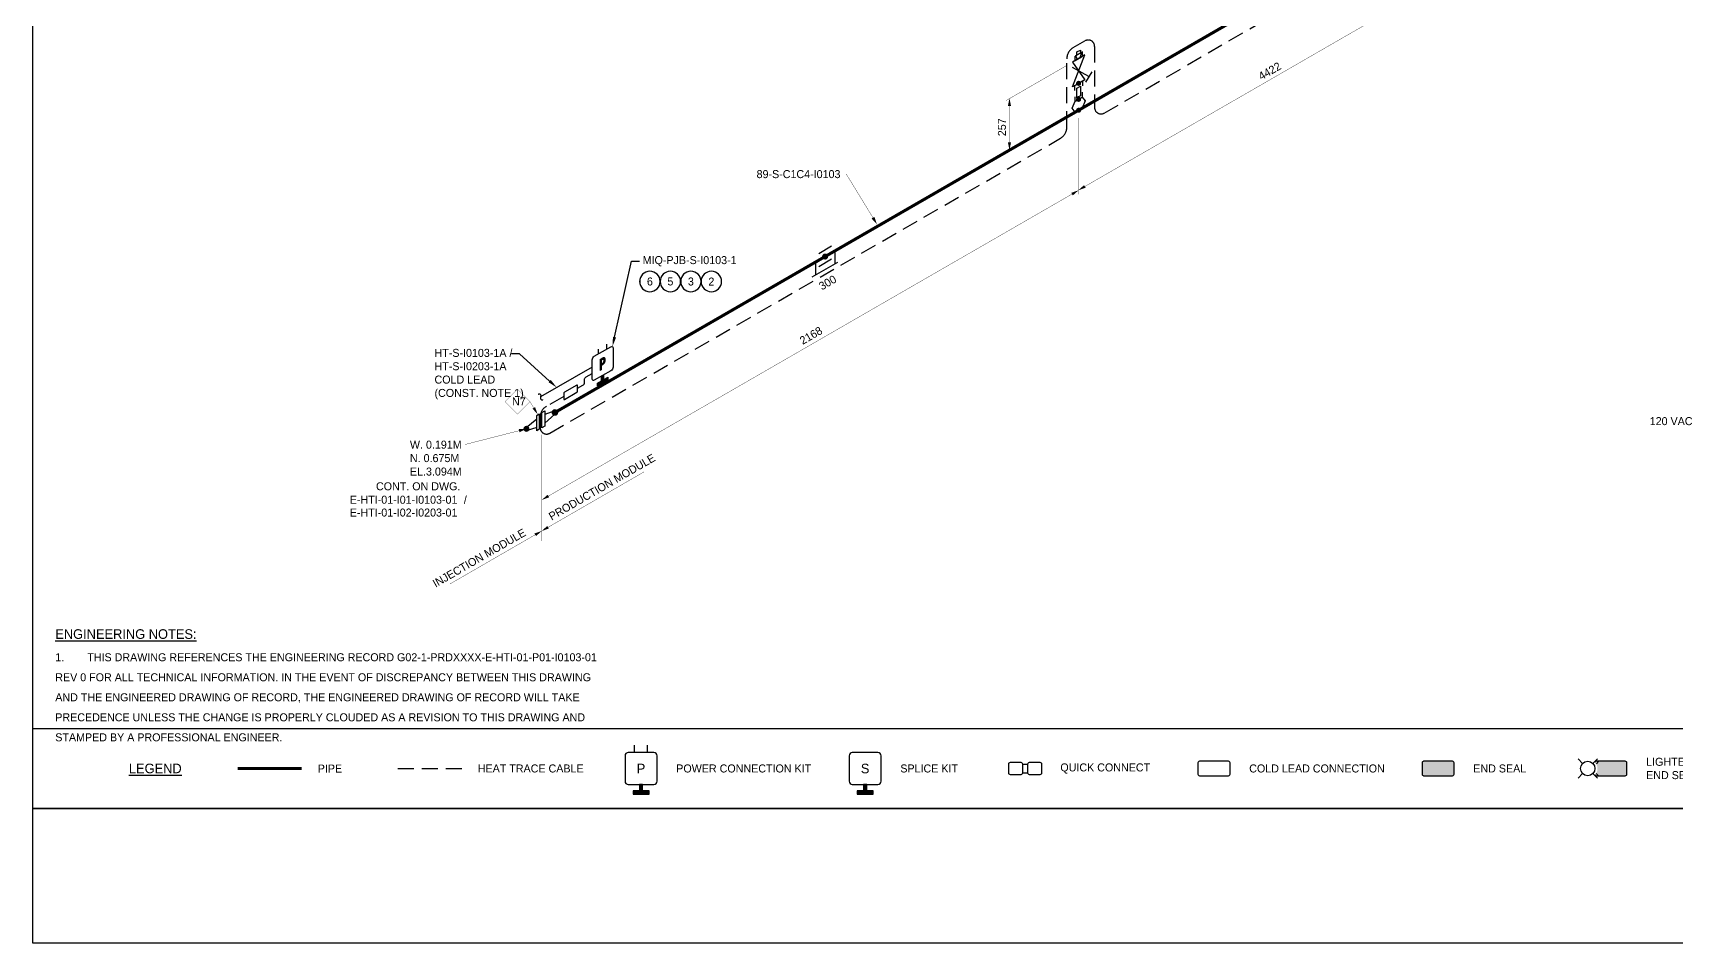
# Model space of a CAD drawing. Extents: x 0 to 847, y -42 to 494.
# Drawn here: x 0 to 513, y -42 to 242 of the extents above; entities that cross this region are included whole.
import ezdxf
from ezdxf import colors
from ezdxf.entities.mleader import LeaderData, LeaderLine
from ezdxf.enums import TextEntityAlignment as Align
from ezdxf.math import Vec2, Vec3

# ---------------------------------------------------------------- set-up
doc = ezdxf.new("R2010")
doc.units = 0
doc.header["$LTSCALE"] = 10
doc.header["$MEASUREMENT"] = 0
for name, pattern in [('BORDER', [1.75, 0.5, -0.25, 0.5, -0.25, 0, -0.25]), ('DASHED', [0.75, 0.5, -0.25]), ('HIDDEN', [0.375, 0.25, -0.125])]:
    doc.linetypes.add(name, pattern=pattern)
doc.layers.get('Defpoints').update_dxf_attribs({"color": 9})
for name, color, linetype in [('DIMENSION', 2, 'Continuous'), ('ENGINEERING NOTE', 2, 'Continuous'), ('EQUIP ENCL', 7, 'BORDER'), ('FWIRE-1', 1, 'HIDDEN'), ('HEAT_TRACE', 3, 'DASHED'), ('PIPE', 7, 'Continuous'), ('SYMBOL-3', 3, 'Continuous'), ('TABLE-1', 1, 'Continuous'), ('TEXT-2', 2, 'Continuous'), ('TEXT2', 40, 'Continuous'), ('TITLE', 7, 'Continuous'), ('WELDS', 7, 'Continuous'), ('Wipeout', 7, 'Continuous'), ('WIRE-1', 1, 'Continuous')]:
    doc.layers.add(name, color=color, linetype=linetype)
doc.styles.add('framdcn', font='', dxfattribs={"height": 2.4})
doc.styles.add('Scovan Elec', font='')
doc.styles.get("Standard").update_dxf_attribs({"font": ''})
doc.styles.get('framdcn').set_extended_font_data('Franklin Gothic Medium Cond')
doc.styles.get('Scovan Elec').set_extended_font_data('Franklin Gothic Medium Cond')
doc.styles.get('Standard').set_extended_font_data('Franklin Gothic Medium Cond')

# ---------------------------------------------------------------- blocks, each defined once
blk = doc.blocks.new('*U13')
at = {"layer": 'SYMBOL-3'}
h = blk.add_hatch(color=256, dxfattribs=at)
h.dxf.hatch_style = 1
h.paths.add_polyline_path([(434.5, 56.79, 0.414214), (434, 56.29), (434, 52.79, 0.414214), (434.5, 52.29), (443.5, 52.29, 0.414214), (444, 52.79), (444, 56.29, 0.414214), (443.5, 56.79)])
h = blk.add_hatch(color=256, dxfattribs=at)
h.dxf.hatch_style = 1
h.paths.add_polyline_path([(489.13, 56.79), (488.39, 56.05), (488.58, 55.66), (488.7, 55.29), (488.77, 54.92), (488.79, 54.54), (488.77, 54.15), (488.7, 53.78), (488.58, 53.42), (488.39, 53.02), (489.13, 52.29), (497.5, 52.29, 0.414214), (498, 52.79), (498, 56.29, 0.414214), (497.5, 56.79)])
h = blk.add_hatch(color=256, dxfattribs=at)
h.dxf.hatch_style = 1
h.paths.add_polyline_path([(190.5, 47.54), (190.5, 49.54), (189.5, 49.54), (189.5, 47.54), (187.5, 47.54), (187.5, 46.54), (192.5, 46.54), (192.5, 47.54)])
h = blk.add_hatch(color=256, dxfattribs=at)
h.dxf.hatch_style = 1
h.paths.add_polyline_path([(259.5, 47.54), (257.5, 47.54), (257.5, 46.54), (262.5, 46.54), (262.5, 47.54), (260.5, 47.54), (260.5, 49.54), (259.5, 49.54)])
at = {"layer": 'Defpoints'}
for points in [[(434, 56.29), (434, 52.79, 0.414214), (434.5, 52.29), (443.5, 52.29, 0.414214), (444, 52.79), (444, 56.29, 0.414214), (443.5, 56.79), (434.5, 56.79, 0.414214)], [(488, 56.29), (488, 52.79, 0.414214), (488.5, 52.29), (497.5, 52.29, 0.414214), (498, 52.79), (498, 56.29, 0.414214), (497.5, 56.79), (488.5, 56.79, 0.414214)]]:
    blk.add_lwpolyline(points, format="xyb", close=True, dxfattribs=at)
for points in [[(189.5, 49.54), (189.5, 47.54), (187.5, 47.54), (187.5, 46.54), (192.5, 46.54), (192.5, 47.54), (190.5, 47.54), (190.5, 49.54)], [(259.5, 49.54), (259.5, 47.54), (257.5, 47.54), (257.5, 46.54), (262.5, 46.54), (262.5, 47.54), (260.5, 47.54), (260.5, 49.54)]]:
    blk.add_lwpolyline(points, close=True, dxfattribs=at)
at = {"layer": 'HEAT_TRACE', "linetype": 'DASHED'}
blk.add_line((114, 54.54), (134, 54.54), dxfattribs=at)
at = {"layer": 'PIPE', "const_width": 0.95}
blk.add_lwpolyline([(64, 54.54), (84, 54.54)], dxfattribs=at)
at = {"layer": 'SYMBOL-3'}
for p, q in [((188, 59.81), (188, 61.81)), ((192, 59.81), (192, 61.81)), ((309.23, 55.88), (310.77, 55.88)), ((309.23, 53.19), (310.77, 53.19))]:
    blk.add_line(p, q, dxfattribs=at)
for points in [[(185, 58.54), (185, 50.54, 0.414214), (186, 49.54), (194, 49.54, 0.414214), (195, 50.54), (195, 58.54, 0.414214), (194, 59.54), (186, 59.54, 0.414214)], [(255, 58.54), (255, 50.54, 0.414214), (256, 49.54), (264, 49.54, 0.414214), (265, 50.54), (265, 58.54, 0.414214), (264, 59.54), (256, 59.54, 0.414214)], [(364, 56.29), (364, 52.79, 0.414214), (364.5, 52.29), (373.5, 52.29, 0.414214), (374, 52.79), (374, 56.29, 0.414214), (373.5, 56.79), (364.5, 56.79, 0.414214)], [(305.27, 52.69), (308.73, 52.69, 0.414214), (309.23, 53.19), (309.23, 55.88, 0.414214), (308.73, 56.38), (305.27, 56.38, 0.414214), (304.77, 55.88), (304.77, 53.19, 0.414214)], [(311.27, 52.69), (314.73, 52.69, 0.414214), (315.23, 53.19), (315.23, 55.88, 0.414214), (314.73, 56.38), (311.27, 56.38, 0.414214), (310.77, 55.88), (310.77, 53.19, 0.414214)]]:
    blk.add_lwpolyline(points, format="xyb", close=True, dxfattribs=at)
at = {"layer": 'TABLE-1'}
blk.add_lwpolyline([(0, 67.04), (843.77, 67.04)], dxfattribs=at)
at = {"layer": 'TEXT-2'}
for s, p in [('P', (190, 54.54)), ('S', (260, 54.54))]:
    blk.add_text(s, height=3, rotation=360, dxfattribs=at).set_placement(p, align=Align.MIDDLE)
at = {"layer": 'TEXT-2', "attachment_point": 4, "style": 'Scovan Elec'}
for s, insert, char_height in [('LIGHTED\\PEND SEAL', (504, 54.54), 2.5), ('{\\LLEGEND}', (30, 54.54), 3), ('PIPE', (89, 54.54), 2.5), ('HEAT TRACE CABLE', (139, 54.54), 2.5), ('POWER CONNECTION KIT', (201, 54.54), 2.5), ('SPLICE KIT', (271, 54.54), 2.5), ('QUICK CONNECT', (321, 54.54), 2.5), ('COLD LEAD CONNECTION', (380, 54.54), 2.5), ('END SEAL', (450, 54.54), 2.5)]:
    blk.add_mtext(s, dxfattribs=dict(at, insert=insert, char_height=char_height))
blk.add_wipeout([(485.56, 57.57), (485.18, 57.53), (484.81, 57.43), (484.45, 57.29), (484.12, 57.11), (483.81, 56.88), (483.53, 56.62), (483.29, 56.32), (483.08, 56), (482.92, 55.66), (482.8, 55.29), (482.73, 54.92), (482.71, 54.54), (482.73, 54.15), (482.8, 53.78), (482.92, 53.42), (483.08, 53.07), (483.29, 52.75), (483.53, 52.45), (483.81, 52.19), (484.12, 51.97), (484.45, 51.78), (484.81, 51.64), (485.18, 51.55), (485.56, 51.5), (485.94, 51.5), (486.32, 51.55), (486.69, 51.64), (487.05, 51.78), (487.38, 51.97), (487.69, 52.19), (487.97, 52.45), (488.21, 52.75), (488.42, 53.07), (488.58, 53.42), (488.7, 53.78), (488.77, 54.15), (488.79, 54.54), (488.77, 54.92), (488.7, 55.29), (488.58, 55.66), (488.42, 56), (488.21, 56.32), (487.97, 56.62), (487.69, 56.88), (487.38, 57.11), (487.05, 57.29), (486.69, 57.43), (486.32, 57.53), (485.94, 57.57)]).dxf.layer = 'Wipeout'
at = {"layer": 'Defpoints'}
for p, q in [((489.13, 56.79), (488.39, 56.04)), ((488.39, 53.03), (489.13, 52.29))]:
    blk.add_line(p, q, dxfattribs=at)
at = {"layer": 'SYMBOL-3', "color": 2}
for p, q in [((482.74, 57.55), (484.16, 56.13)), ((488.76, 57.55), (487.34, 56.13)), ((484.16, 52.94), (482.74, 51.52)), ((487.34, 52.94), (488.76, 51.52))]:
    blk.add_line(p, q, dxfattribs=at)
blk.add_circle((485.75, 54.54), 2.25, dxfattribs=at)
blk = doc.blocks.new('block9')
at = {"layer": 'TEXT2'}
blk.add_hatch(color=256, dxfattribs=at).paths.add_polyline_path([(0, 0), (-2.2, -1.1), (-2.4, -0.1)])
at = {"layer": 'TEXT2', "linetype": 'ByBlock', "const_width": 0.1, "flags": 128}
blk.add_lwpolyline([(-19.2, -4.9), (0, 0)], dxfattribs=at)
blk = doc.blocks.new('block10')
at = {"layer": 'TEXT2', "style": 'framdcn'}
for s, p in [('W. 0.191M', (0, 0)), ('N. 0.675M', (0, -4.2)), ('EL.3.094M', (0, -8.4))]:
    blk.add_text(s, height=2.5, dxfattribs=at).set_placement(p)
blk = doc.blocks.new('block23')
at = {"layer": 'PIPE', "linetype": 'ByBlock', "const_width": 0.95, "flags": 128}
for points in [[(-81.7, -47.1), (0, 0)], [(-177.3, -102.3), (-81.7, -47.1)]]:
    blk.add_lwpolyline(points, dxfattribs=at)
at = {"flags": 1}
for tag in ['Tag', 'UCI', 'Pipe Ref', 'Description', 'Key']:
    blk.add_attdef(tag, (0, 0), '', height=1, dxfattribs=at)
blk = doc.blocks.new('block25')
at = {"layer": 'PIPE', "linetype": 'ByBlock', "flags": 128}
for points in [[(1.2, 4.1), (1.2, 5.6)], [(-2, 0.6), (-1.1, 2.8)], [(-1.1, -0.6), (-2, 0.6)], [(-1.2, 4.2), (-1.2, 2.7)], [(-1.2, 2.7), (1.2, 4.1)], [(-1.1, 2.8), (1.1, 4.1)], [(0, 0), (-1.1, -0.6)], [(1.1, 0.6), (0, 0)], [(1.1, 4.1), (2, 2.9)], [(2, 2.9), (1.1, 0.6)]]:
    blk.add_lwpolyline(points, dxfattribs=at)
at = {"flags": 1}
for tag in ['Tag', 'UCI', 'Pipe Ref', 'Description', 'Key']:
    blk.add_attdef(tag, (0, 0), '', height=1, dxfattribs=at)
blk = doc.blocks.new('block26')
at = {"layer": 'PIPE', "linetype": 'ByBlock', "flags": 128}
for points in [[(-0.6, 2.7), (0.6, 3.3)], [(-0.6, -0.3), (-0.6, 2.7)], [(0, 0), (-0.6, -0.3)], [(0.6, 0.3), (0, 0)], [(0.6, 3.3), (0.6, 0.3)]]:
    blk.add_lwpolyline(points, dxfattribs=at)
at = {"flags": 1}
for tag in ['Tag', 'UCI', 'Pipe Ref', 'Description', 'Key']:
    blk.add_attdef(tag, (0, 0), '', height=1, dxfattribs=at)
blk = doc.blocks.new('block27')
at = {"layer": 'PIPE', "linetype": 'ByBlock', "flags": 128}
for points in [[(0, 9.2), (0, 10.7)], [(0.7, 9.7), (-3.1, 7.4)], [(-3.1, -0.3), (0.7, 9.7)], [(-3.1, 7.4), (0.7, 1.9)], [(2, 2.9), (-3.1, 5.8)], [(-2.4, 9.3), (-2.4, 7.8)], [(-2.4, 7.8), (0, 9.2)], [(-1.2, 0.8), (-3.1, -0.3)], [(-2.4, 0.1), (0, 1.5)], [(-2.4, -1.4), (-2.4, 0.1)], [(0.7, 1.9), (-1.2, 0.8)], [(0, 1.5), (0, 0)], [(2.9, 4.4), (1, 1.2)]]:
    blk.add_lwpolyline(points, dxfattribs=at)
at = {"flags": 1}
for tag in ['Tag', 'UCI', 'Pipe Ref', 'Description', 'Key']:
    blk.add_attdef(tag, (0, 0), '', height=1, dxfattribs=at)
blk = doc.blocks.new('block28')
at = {"layer": 'PIPE', "linetype": 'ByBlock', "flags": 128}
for points in [[(-0.9, 1), (0.9, 2)], [(-0.4, -0.2), (-0.9, 1)], [(-0.6, 2.1), (0.6, 2.7)], [(-0.6, 1.2), (-0.6, 2.1)], [(0, 0), (-0.4, -0.2)], [(0.4, 0.2), (0, 0)], [(0.9, 2), (0.4, 0.2)], [(0.6, 2.7), (0.6, 1.8)]]:
    blk.add_lwpolyline(points, dxfattribs=at)
at = {"flags": 1}
for tag in ['Tag', 'UCI', 'Pipe Ref', 'Description', 'Key']:
    blk.add_attdef(tag, (0, 0), '', height=1, dxfattribs=at)
blk = doc.blocks.new('block29')
at = {"layer": 'PIPE', "linetype": 'ByBlock', "const_width": 0.95, "flags": 128}
for points in [[(-79.2, -45.7), (0, 0)], [(-163.6, -94.4), (-79.2, -45.7)]]:
    blk.add_lwpolyline(points, dxfattribs=at)
at = {"flags": 1}
for tag in ['Tag', 'UCI', 'Pipe Ref', 'Description', 'Key']:
    blk.add_attdef(tag, (0, 0), '', height=1, dxfattribs=at)
blk = doc.blocks.new('block30')
at = {"layer": 'PIPE', "linetype": 'ByBlock', "flags": 128}
for points in [[(4, 2.4), (0, 0)], [(4, -1.6), (0, -4)]]:
    blk.add_lwpolyline(points, dxfattribs=at)
at = {"flags": 1}
for tag in ['Tag', 'UCI', 'Pipe Ref', 'Description', 'Key']:
    blk.add_attdef(tag, (0, 0), '', height=1, dxfattribs=at)
blk = doc.blocks.new('block31')
at = {"layer": 'PIPE', "linetype": 'ByBlock', "flags": 128}
for points in [[(-8, -4.6), (0, 0)], [(-7, 0), (-7, -4)], [(-1, 3.5), (-1, -0.5)]]:
    blk.add_lwpolyline(points, dxfattribs=at)
at = {"flags": 1}
for tag in ['Tag', 'UCI', 'Pipe Ref', 'Description', 'Key']:
    blk.add_attdef(tag, (0, 0), '', height=1, dxfattribs=at)
blk = doc.blocks.new('block32')
at = {"layer": 'PIPE', "linetype": 'ByBlock', "flags": 128}
for points in [[(-0.9, 1.9), (0, 2.4)], [(-0.9, -2.9), (-0.9, 1.9)], [(0, 2.4), (0, 0)], [(3.2, 2.4), (0, 1.3)], [(0, -1.4), (3.2, 1.4)], [(0, 0), (0, -2.4)], [(3.2, 1.4), (3.2, 2.4)], [(0, -2.4), (-0.9, -2.9)]]:
    blk.add_lwpolyline(points, dxfattribs=at)
at = {"flags": 1}
for tag in ['Tag', 'UCI', 'Pipe Ref', 'Description', 'Key']:
    blk.add_attdef(tag, (0, 0), '', height=1, dxfattribs=at)
blk = doc.blocks.new('block33')
at = {"layer": 'PIPE', "linetype": 'ByBlock', "flags": 128}
for points in [[(-4.1, -1.9), (-0.8, 0.8)], [(-0.8, 1.9), (0, 2.4)], [(-0.8, -2.9), (-0.8, 1.9)], [(0, 2.4), (0, 0)], [(0, 0), (0, -2.4)], [(-4.1, -2.9), (-4.1, -1.9)], [(-0.8, -1.9), (-4.1, -2.9)], [(0, -2.4), (-0.8, -2.9)]]:
    blk.add_lwpolyline(points, dxfattribs=at)
at = {"flags": 1}
for tag in ['Tag', 'UCI', 'Pipe Ref', 'Description', 'Key']:
    blk.add_attdef(tag, (0, 0), '', height=1, dxfattribs=at)
blk = doc.blocks.new('block44')
at = {"layer": 'WELDS'}
h = blk.add_hatch(color=256, dxfattribs=at)
edge = h.paths.add_edge_path(flags=0)
edge.add_arc((0, 0), 0.8, 0, 360)
at = {"flags": 1}
for tag in ['Tag', 'UCI', 'Pipe Ref', 'Description', 'Key']:
    blk.add_attdef(tag, (0, 0), '', height=1, dxfattribs=at)
blk = doc.blocks.new('block45')
at = {"layer": 'WELDS'}
h = blk.add_hatch(color=256, dxfattribs=at)
edge = h.paths.add_edge_path(flags=0)
edge.add_arc((0, 0), 0.8, 0, 360)
at = {"flags": 1}
for tag in ['Tag', 'UCI', 'Pipe Ref', 'Description', 'Key']:
    blk.add_attdef(tag, (0, 0), '', height=1, dxfattribs=at)
blk = doc.blocks.new('block46')
at = {"layer": 'WELDS'}
h = blk.add_hatch(color=256, dxfattribs=at)
edge = h.paths.add_edge_path(flags=0)
edge.add_arc((0, 0), 0.8, 0, 360)
at = {"flags": 1}
for tag in ['Tag', 'UCI', 'Pipe Ref', 'Description', 'Key']:
    blk.add_attdef(tag, (0, 0), '', height=1, dxfattribs=at)
blk = doc.blocks.new('block47')
at = {"layer": 'WELDS'}
h = blk.add_hatch(color=256, dxfattribs=at)
edge = h.paths.add_edge_path(flags=0)
edge.add_arc((0, 0), 0.95, 0, 360)
at = {"flags": 1}
for tag in ['Tag', 'UCI', 'Pipe Ref', 'Description', 'Key']:
    blk.add_attdef(tag, (0, 0), '', height=1, dxfattribs=at)
blk = doc.blocks.new('block48')
at = {"layer": 'WELDS'}
h = blk.add_hatch(color=256, dxfattribs=at)
edge = h.paths.add_edge_path(flags=0)
edge.add_arc((0, 0), 1.05, 0, 360)
at = {"flags": 1}
for tag in ['Tag', 'UCI', 'Pipe Ref', 'Description', 'Key']:
    blk.add_attdef(tag, (0, 0), '', height=1, dxfattribs=at)
blk = doc.blocks.new('block53')
at = {"layer": 'TEXT2'}
blk.add_hatch(color=256, dxfattribs=at).paths.add_polyline_path([(0, 0), (-1.7, 1.8), (-0.8, 2.3)])
at = {"layer": 'TEXT2', "linetype": 'ByBlock', "const_width": 0.1, "flags": 128}
blk.add_lwpolyline([(-9.6, 15.7), (0, 0)], dxfattribs=at)
at = {"flags": 1}
for tag in ['Pipe Ref', 'Description']:
    blk.add_attdef(tag, (0, 0), '', height=1, dxfattribs=at)
at = {"layer": 'TEXT2', "style": 'framdcn'}
blk.add_text('89-S-C1C4-I0103', height=2.5, dxfattribs=at).set_placement((-37.6, 14.4))
blk = doc.blocks.new('block55')
at = {"layer": 'TEXT2'}
blk.add_hatch(color=256, dxfattribs=at).paths.add_polyline_path([(0, 0), (-1.6, 1.8), (-0.8, 2.3)])
at = {"layer": 'TEXT2', "linetype": 'ByBlock', "const_width": 0.1, "flags": 128}
blk.add_lwpolyline([(-6.3, 7.9), (-2.4, 4), (-6.3, 0.1), (-10.2, 4), (-6.3, 7.9)], close=True, dxfattribs=at)
blk.add_lwpolyline([(-2.4, 4), (0, 0)], dxfattribs=at)
at = {"flags": 1}
for tag in ['Pipe Ref', 'Description']:
    blk.add_attdef(tag, (0, 0), '', height=1, dxfattribs=at)
at = {"layer": 'TEXT2', "style": 'framdcn'}
blk.add_text('N7', height=2.5, dxfattribs=at).set_placement((-8, 2.8))
blk = doc.blocks.new('*U30')
blk.add_lwpolyline([(-12.5, 2.5), (-12.5, -2.5), (12.5, -2.5), (12.5, 2.5)], close=True)
at = {"color": 2}
blk.add_attdef('TAG1', text='', height=2.5, dxfattribs=at).set_placement((0, 0), align=Align.MIDDLE)
blk = doc.blocks.new('*U28')
at = {"linetype": 'Continuous'}
blk.add_lwpolyline([(-5, 0), (-4.17, 1.87), (-2.5, -1.88), (-0.83, 1.87), (0.83, -1.88), (2.5, 1.87), (4.17, -1.88), (5, 0)], dxfattribs=at)
at = {"color": 2}
for tag in ['TAG2', 'TAG3']:
    blk.add_attdef(tag, text='', height=2.5, dxfattribs=at).set_placement((0, 4.25), align=Align.CENTER)
at = {"color": 2, "lineweight": 30, "flags": 104}
blk.add_attdef('TAG1', text='', height=2.5, dxfattribs=at).set_placement((3.67, 5.9), align=Align.BOTTOM_CENTER)
blk = doc.blocks.new('*U29')
blk.add_lwpolyline([(-2, 2), (-2, -2), (2, -2), (2, 2)], close=True)
at = {"color": 2}
blk.add_attdef('TAG1', text='', height=2.5, dxfattribs=at).set_placement((0, 0), align=Align.MIDDLE)
blk = doc.blocks.new('S-Ground')
for p, q in [((-3, 0), (3, 0)), ((-2.05, -0.95), (2.05, -0.95)), ((-1.11, -1.89), (1.11, -1.89))]:
    blk.add_line(p, q)
blk = doc.blocks.new('*U76')
for p, q in [((-1, 11), (-1, -1)), ((1, 11), (1, -1))]:
    blk.add_line(p, q)
for centre, start, end in [((0, 11), 0, 180), ((0, -1), 180, 0)]:
    blk.add_arc(centre, 1, start, end)
blk = doc.blocks.new('*U31')
blk.add_open_spline([(0.3, -1.07), (0.22, -1.08), (0.05, -1.09), (-0.2, -0.97), (-0.31, -0.73), (-0.32, -0.46), (-0.12, -0.14), (0.12, 0.14), (0.32, 0.46), (0.31, 0.73), (0.2, 0.97), (-0.05, 1.09), (-0.22, 1.08), (-0.3, 1.07)], degree=3, knots=[0, 0, 0, 0, 0.23778, 0.504219, 0.769947, 1.007727, 1.273929, 1.868857, 2.135059, 2.372839, 2.638567, 2.905005, 3.142785, 3.142785, 3.142785, 3.142785])
blk = doc.blocks.new('*U27')
for p, q in [((-1, 1), (-1, -1)), ((1, 1), (1, -1))]:
    blk.add_line(p, q)
for centre, start, end in [((0, 1), 0, 180), ((0, -1), 180, 0)]:
    blk.add_arc(centre, 1, start, end)
blk = doc.blocks.new('*U75')
at = {"linetype": 'Continuous'}
blk.add_lwpolyline([(-0.75, 0, -1), (0.75, 0, -1), (-0.75, 0, -1), (0.5, 0, -1), (-0.5, 0, -1), (0.25, 0, -1), (-0.25, 0, -1), (0, 0, 1), (0.25, 0)], format="xyb", dxfattribs=at)
blk = doc.blocks.new('*U78')
at = {"layer": 'EQUIP ENCL'}
blk.add_lwpolyline([(-17.5, 0), (17.5, 0), (17.5, -50), (-17.5, -50)], close=True, dxfattribs=at)
at = {"layer": 'FWIRE-1'}
for p, q in [((-12.5, -9), (-57.5, -9)), ((-42.5, -11), (-42.5, -39)), ((-27.5, -11.5), (-27.5, -16.5)), ((-12.5, -19), (-25, -19)), ((-42.5, -39), (-2, -39))]:
    blk.add_line(p, q, dxfattribs=at)
for centre, start, end in [((-30, -11.5), 0, 90), ((-25, -16.5), 180, 270)]:
    blk.add_arc(centre, 2.5, start, end, dxfattribs=at)
at = {"layer": 'WIRE-1'}
for p, q in [((-10, -9), (-10, -14)), ((12.5, -9), (42.5, -9)), ((52.5, -9), (62.5, -9)), ((62.5, -9), (62.5, -19)), ((12.5, -14), (20.5, -14)), ((24.5, -14), (42.5, -14)), ((52.5, -14), (57.5, -14)), ((57.5, -14), (57.5, -24)), ((10, -19), (10, -24)), ((30.5, -19), (12.5, -19)), ((56.5, -19), (34.5, -19)), ((62.5, -19), (58.5, -19)), ((57.5, -24), (12.5, -24)), ((22.5, -21), (22.5, -39)), ((32.5, -26), (32.5, -39)), ((0, -41), (0, -45)), ((32.5, -39), (2, -39))]:
    blk.add_line(p, q, dxfattribs=at)
for name, p in [('*U31', (-57.5, -9)), ('*U27', (-42.5, -9)), ('*U75', (-10, -9)), ('*U76', (22.5, -19)), ('*U28', (47.5, -9)), ('*U75', (-10, -14)), ('*U76', (32.5, -24)), ('*U28', (47.5, -14)), ('*U75', (10, -19)), ('*U75', (10, -24)), ('*U29', (0, -39)), ('S-Ground', (0, -45))]:
    blk.add_blockref(name, p, dxfattribs=at)
for p, values in [((0, -9), {'TAG1': '1'}), ((0, -14), {'TAG1': '2'}), ((0, -19), {'TAG1': '3'}), ((0, -24), {'TAG1': '4'})]:
    blk.add_blockref('*U30', p, dxfattribs=at).add_auto_attribs(values)
at = {"color": 2, "style": 'Scovan Elec'}
blk.add_attdef('SUPPLY.VOLT', text='', height=2.5, dxfattribs=at).set_placement((-59.5, -9), align=Align.MIDDLE_RIGHT)
for tag, p in [('LINE1', (-22, -7)), ('LINE2', (-22, -17))]:
    blk.add_attdef(tag, text='', height=2.5, dxfattribs=at).set_placement(p, align=Align.MIDDLE)
at = {"layer": 'TEXT-2', "char_height": 3, "style": 'Scovan Elec'}
for s, insert, attachment_point in [('MIQ-PJB\\PPOWER CONNECTION KIT', (0, 3), 8), ('{\\LDETAIL - PARALLEL HEATERS}', (0, -59), 2)]:
    blk.add_mtext(s, dxfattribs=dict(at, insert=insert, attachment_point=attachment_point))
blk = doc.blocks.new('*U88')
blk.add_wipeout([(0, 3.2), (-0.4, 3.17), (-0.8, 3.1), (-1.18, 2.98), (-1.54, 2.8), (-1.88, 2.59), (-2.19, 2.33), (-2.47, 2.04), (-2.7, 1.71), (-2.9, 1.36), (-3.04, 0.99), (-3.14, 0.6), (-3.19, 0.2), (-3.19, -0.2), (-3.14, -0.6), (-3.04, -0.99), (-2.9, -1.36), (-2.7, -1.71), (-2.47, -2.04), (-2.19, -2.33), (-1.88, -2.59), (-1.54, -2.8), (-1.18, -2.98), (-0.8, -3.1), (-0.4, -3.17), (0, -3.2), (0.4, -3.17), (0.8, -3.1), (1.18, -2.98), (1.54, -2.8), (1.88, -2.59), (2.19, -2.33), (2.47, -2.04), (2.7, -1.71), (2.9, -1.36), (3.04, -0.99), (3.14, -0.6), (3.19, -0.2), (3.19, 0.2), (3.14, 0.6), (3.04, 0.99), (2.9, 1.36), (2.7, 1.71), (2.47, 2.04), (2.19, 2.33), (1.88, 2.59), (1.54, 2.8), (1.18, 2.98), (0.8, 3.1), (0.4, 3.17)]).dxf.layer = 'Wipeout'
blk.add_circle((0, 0), 3.2)
at = {"color": 2}
blk.add_attdef('TAG1', text='', height=2.5, dxfattribs=at).set_placement((0, 0), align=Align.MIDDLE)
blk.add_attdef('TAG2', text='', height=2.5, dxfattribs=at).set_placement((3, -3), align=Align.MIDDLE_LEFT)
blk = doc.blocks.new('*U89')
blk.add_wipeout([(0, 3.2), (-0.4, 3.17), (-0.8, 3.1), (-1.18, 2.98), (-1.54, 2.8), (-1.88, 2.59), (-2.19, 2.33), (-2.47, 2.04), (-2.7, 1.71), (-2.9, 1.36), (-3.04, 0.99), (-3.14, 0.6), (-3.19, 0.2), (-3.19, -0.2), (-3.14, -0.6), (-3.04, -0.99), (-2.9, -1.36), (-2.7, -1.71), (-2.47, -2.04), (-2.19, -2.33), (-1.88, -2.59), (-1.54, -2.8), (-1.18, -2.98), (-0.8, -3.1), (-0.4, -3.17), (0, -3.2), (0.4, -3.17), (0.8, -3.1), (1.18, -2.98), (1.54, -2.8), (1.88, -2.59), (2.19, -2.33), (2.47, -2.04), (2.7, -1.71), (2.9, -1.36), (3.04, -0.99), (3.14, -0.6), (3.19, -0.2), (3.19, 0.2), (3.14, 0.6), (3.04, 0.99), (2.9, 1.36), (2.7, 1.71), (2.47, 2.04), (2.19, 2.33), (1.88, 2.59), (1.54, 2.8), (1.18, 2.98), (0.8, 3.1), (0.4, 3.17)]).dxf.layer = 'Wipeout'
blk.add_circle((0, 0), 3.2)
at = {"color": 2}
blk.add_attdef('TAG1', text='', height=2.5, dxfattribs=at).set_placement((0, 0), align=Align.MIDDLE)
blk.add_attdef('TAG2', text='', height=2.5, dxfattribs=at).set_placement((3, -3), align=Align.MIDDLE_LEFT)
blk = doc.blocks.new('*U90')
blk.add_wipeout([(0, 3.2), (-0.4, 3.17), (-0.8, 3.1), (-1.18, 2.98), (-1.54, 2.8), (-1.88, 2.59), (-2.19, 2.33), (-2.47, 2.04), (-2.7, 1.71), (-2.9, 1.36), (-3.04, 0.99), (-3.14, 0.6), (-3.19, 0.2), (-3.19, -0.2), (-3.14, -0.6), (-3.04, -0.99), (-2.9, -1.36), (-2.7, -1.71), (-2.47, -2.04), (-2.19, -2.33), (-1.88, -2.59), (-1.54, -2.8), (-1.18, -2.98), (-0.8, -3.1), (-0.4, -3.17), (0, -3.2), (0.4, -3.17), (0.8, -3.1), (1.18, -2.98), (1.54, -2.8), (1.88, -2.59), (2.19, -2.33), (2.47, -2.04), (2.7, -1.71), (2.9, -1.36), (3.04, -0.99), (3.14, -0.6), (3.19, -0.2), (3.19, 0.2), (3.14, 0.6), (3.04, 0.99), (2.9, 1.36), (2.7, 1.71), (2.47, 2.04), (2.19, 2.33), (1.88, 2.59), (1.54, 2.8), (1.18, 2.98), (0.8, 3.1), (0.4, 3.17)]).dxf.layer = 'Wipeout'
blk.add_circle((0, 0), 3.2)
at = {"color": 2}
blk.add_attdef('TAG1', text='', height=2.5, dxfattribs=at).set_placement((0, 0), align=Align.MIDDLE)
blk.add_attdef('TAG2', text='', height=2.5, dxfattribs=at).set_placement((3, -3), align=Align.MIDDLE_LEFT)
blk = doc.blocks.new('*U91')
blk.add_wipeout([(0, 3.2), (-0.4, 3.17), (-0.8, 3.1), (-1.18, 2.98), (-1.54, 2.8), (-1.88, 2.59), (-2.19, 2.33), (-2.47, 2.04), (-2.7, 1.71), (-2.9, 1.36), (-3.04, 0.99), (-3.14, 0.6), (-3.19, 0.2), (-3.19, -0.2), (-3.14, -0.6), (-3.04, -0.99), (-2.9, -1.36), (-2.7, -1.71), (-2.47, -2.04), (-2.19, -2.33), (-1.88, -2.59), (-1.54, -2.8), (-1.18, -2.98), (-0.8, -3.1), (-0.4, -3.17), (0, -3.2), (0.4, -3.17), (0.8, -3.1), (1.18, -2.98), (1.54, -2.8), (1.88, -2.59), (2.19, -2.33), (2.47, -2.04), (2.7, -1.71), (2.9, -1.36), (3.04, -0.99), (3.14, -0.6), (3.19, -0.2), (3.19, 0.2), (3.14, 0.6), (3.04, 0.99), (2.9, 1.36), (2.7, 1.71), (2.47, 2.04), (2.19, 2.33), (1.88, 2.59), (1.54, 2.8), (1.18, 2.98), (0.8, 3.1), (0.4, 3.17)]).dxf.layer = 'Wipeout'
blk.add_circle((0, 0), 3.2)
at = {"color": 2}
blk.add_attdef('TAG1', text='', height=2.5, dxfattribs=at).set_placement((0, 0), align=Align.MIDDLE)
blk.add_attdef('TAG2', text='', height=2.5, dxfattribs=at).set_placement((3, -3), align=Align.MIDDLE_LEFT)
blk = doc.blocks.new('*U82')
h = blk.add_hatch(color=7)
h.dxf.hatch_style = 1
h.paths.add_polyline_path([(-0.79, -2.18), (-0.36, -1.93), (-0.36, -0.58), (-0.11, -0.44), (-0.06, -0.41), (-0.01, -0.37), (0.05, -0.34), (0.1, -0.3), (0.15, -0.27), (0.19, -0.23), (0.24, -0.2), (0.28, -0.16), (0.32, -0.13), (0.35, -0.09), (0.38, -0.06), (0.41, -0.02), (0.44, 0.01), (0.48, 0.07), (0.52, 0.12), (0.55, 0.18), (0.59, 0.24), (0.62, 0.3), (0.65, 0.36), (0.67, 0.43), (0.7, 0.5), (0.7, 0.5), (0.72, 0.56), (0.74, 0.63), (0.76, 0.69), (0.77, 0.75), (0.78, 0.82), (0.79, 0.88), (0.8, 0.95), (0.8, 1.01), (0.81, 1.08), (0.81, 1.15), (0.81, 1.15), (0.81, 1.22), (0.8, 1.28), (0.8, 1.34), (0.79, 1.4), (0.78, 1.45), (0.77, 1.5), (0.75, 1.55), (0.74, 1.59), (0.72, 1.64), (0.7, 1.67), (0.68, 1.71), (0.67, 1.72), (0.64, 1.76), (0.61, 1.79), (0.57, 1.82), (0.54, 1.84), (0.51, 1.85), (0.47, 1.86), (0.43, 1.87), (0.39, 1.87), (0.35, 1.87), (0.32, 1.86), (0.28, 1.85), (0.24, 1.84), (0.2, 1.82), (0.15, 1.81), (0.11, 1.79), (0.06, 1.76), (0.01, 1.74), (-0.04, 1.71), (-0.09, 1.68), (-0.15, 1.65), (-0.79, 1.28)])
h.paths.add_polyline_path([(-0.36, -0.12), (-0.36, 1.09), (-0.11, 1.23), (-0.04, 1.27), (0.04, 1.31), (0.13, 1.34), (0.2, 1.33), (0.25, 1.28), (0.29, 1.23), (0.32, 1.18), (0.34, 1.11), (0.35, 1.03), (0.35, 0.97), (0.36, 0.88), (0.35, 0.8), (0.35, 0.73), (0.34, 0.66), (0.33, 0.6), (0.31, 0.54), (0.29, 0.48), (0.27, 0.42), (0.24, 0.37), (0.21, 0.31), (0.18, 0.27), (0.13, 0.21), (0.04, 0.13), (-0.03, 0.07), (-0.09, 0.04), (-0.15, 0)], flags=16)
h = blk.add_hatch(color=256)
h.dxf.hatch_style = 1
h.paths.add_polyline_path([(-0.32, -5.44), (-1.62, -6.19), (-1.62, -6.94), (1.62, -5.06), (1.62, -4.31), (0.32, -5.06), (0.32, -3.56), (-0.32, -3.94)])
for p, q in [((1.3, 4.5), (1.3, 6)), ((-1.3, 3), (-1.3, 4.5))]:
    blk.add_line(p, q)
for points in [[(-2.6, 2.25), (2.6, 5.25)], [(-3.25, -4.88), (-3.25, 1.13)], [(3.25, 4.88), (3.25, -1.13)], [(2.6, -2.25), (-2.6, -5.25)]]:
    blk.add_lwpolyline(points)
blk.add_lwpolyline([(1.62, -4.31), (1.62, -5.06), (-1.62, -6.94), (-1.62, -6.19), (-0.32, -5.44), (-0.32, -3.94), (0.32, -3.56), (0.32, -5.06)], close=True)
at = {"extrusion": (0, 0, -1)}
for centre, start_param, end_param in [((2.6, 4.5), 2.356194, 3.926991), ((-2.6, 1.5), 0.785398, 2.356194), ((-2.6, -4.5), 5.497787, 7.068583), ((2.6, -1.5), 3.926991, 5.497787)]:
    blk.add_ellipse(centre, major_axis=(-0.459, -0.795), ratio=0.57735, start_param=start_param, end_param=end_param, dxfattribs=at)
at = {"layer": 'Defpoints', "lineweight": 0}
for points in [[(-0.36, -1.93), (-0.36, -0.58), (-0.14, -0.45), (-0.12, -0.44), (-0.06, -0.41), (-0.01, -0.37), (0.05, -0.34), (0.1, -0.3), (0.15, -0.27), (0.19, -0.23), (0.24, -0.2), (0.28, -0.16), (0.32, -0.13), (0.35, -0.09), (0.38, -0.06), (0.41, -0.02), (0.44, 0.01), (0.48, 0.07), (0.52, 0.12), (0.55, 0.18), (0.59, 0.24), (0.62, 0.3), (0.65, 0.36), (0.67, 0.43), (0.7, 0.5), (0.7, 0.5), (0.72, 0.56), (0.74, 0.63), (0.76, 0.69), (0.77, 0.75), (0.78, 0.82), (0.79, 0.88), (0.8, 0.95), (0.8, 1.01), (0.81, 1.08), (0.81, 1.15), (0.81, 1.15), (0.81, 1.22), (0.8, 1.28), (0.8, 1.34), (0.79, 1.4), (0.78, 1.45), (0.77, 1.5), (0.75, 1.55), (0.74, 1.59), (0.72, 1.64), (0.7, 1.67), (0.68, 1.71), (0.67, 1.72), (0.64, 1.76), (0.61, 1.79), (0.57, 1.82), (0.54, 1.84), (0.51, 1.85), (0.47, 1.86), (0.43, 1.87), (0.39, 1.87), (0.35, 1.87), (0.35, 1.87), (0.32, 1.86), (0.28, 1.85), (0.24, 1.84), (0.2, 1.82), (0.15, 1.81), (0.11, 1.79), (0.06, 1.76), (0.01, 1.74), (-0.04, 1.71), (-0.09, 1.68), (-0.15, 1.65), (-0.79, 1.28), (-0.79, -2.18)], [(0.13, 1.33), (0.15, 1.34), (0.19, 1.33), (0.22, 1.31), (0.25, 1.28), (0.28, 1.24), (0.3, 1.22), (0.32, 1.18), (0.33, 1.14), (0.34, 1.08), (0.35, 1.03), (0.35, 0.97), (0.36, 0.9), (0.36, 0.87), (0.35, 0.8), (0.35, 0.73), (0.34, 0.66), (0.33, 0.6), (0.31, 0.54), (0.29, 0.48), (0.27, 0.42), (0.25, 0.37), (0.24, 0.36), (0.21, 0.31), (0.18, 0.27), (0.15, 0.23), (0.11, 0.19), (0.06, 0.15), (0.02, 0.11), (-0.03, 0.07), (-0.09, 0.04), (-0.15, 0), (-0.36, -0.12), (-0.36, 1.09), (-0.15, 1.21), (-0.09, 1.24), (-0.04, 1.27), (0.01, 1.29), (0.06, 1.31), (0.09, 1.33)]]:
    blk.add_lwpolyline(points, close=True, dxfattribs=at)
blk = doc.blocks.new('*U83')
at = {"extrusion": (0, 0.816497, 0.57735)}
for p, q in [((1.95, 2.25), (-1.95, 0)), ((-1.95, -2.25), (1.95, 0)), ((2.17, 0.38), (2.17, 2.12)), ((-2.17, -0.38), (-2.17, -2.12))]:
    blk.add_line(p, q, dxfattribs=at)
for centre, start_param, end_param in [((-1.95, -0.25), 0.785398, 2.356194), ((1.95, 2), -0.785398, 0.785398), ((1.95, 0.25), 3.926991, 5.497787), ((-1.95, -2), 2.356194, 3.926991)]:
    blk.add_ellipse(centre, major_axis=(0.153, 0.265), ratio=0.57735, start_param=start_param, end_param=end_param)
blk = doc.blocks.new('*U92')
blk.add_open_spline([(-0.74, 0.82), (-0.68, 0.87), (-0.53, 0.95), (-0.25, 0.96), (-0.05, 0.79), (0.08, 0.55), (0.05, 0.18), (-0.05, -0.18), (-0.08, -0.55), (0.05, -0.79), (0.25, -0.96), (0.53, -0.95), (0.68, -0.87), (0.74, -0.82)], degree=3, knots=[0, 0, 0, 0, 0.23778, 0.504219, 0.769947, 1.007727, 1.273929, 1.868857, 2.135059, 2.372839, 2.638567, 2.905005, 3.142785, 3.142785, 3.142785, 3.142785])

msp = doc.modelspace()

# ---------------------------------------------------------------- hatches: boundary and pattern name
at = {"layer": 'DIMENSION'}
for points in [[(305.1, 221.8), (305.6, 219.4), (304.6, 219.4)], [(305.1, 205.7), (304.6, 208.1), (305.6, 208.1)], [(326.7, 193.1), (324.9, 191.5), (324.4, 192.3)], [(326.6, 193.1), (328.4, 194.7), (328.9, 193.9)], [(159, 96.4), (160.8, 98), (161.3, 97.2)], [(158.9, 86.65), (160.7, 88.25), (161.2, 87.45)], [(159, 86.71), (157.2, 85.11), (156.7, 85.91)]]:
    msp.add_hatch(color=256, dxfattribs=at).paths.add_polyline_path(points)
at = {"layer": 'PIPE'}
h = msp.add_hatch(color=256, dxfattribs=at)
edge = h.paths.add_edge_path(flags=0)
edge.add_arc((154.2, 118.6), 0.95, 0, 360)

# ---------------------------------------------------------------- linework, layer by layer
at = {"layer": 'DIMENSION', "linetype": 'ByBlock', "const_width": 0.1, "flags": 128}
for points in [[(511.7, 299.8), (326.6, 193.1)], [(323.2, 232.2), (304, 221.1)], [(305.1, 221.8), (305.1, 205.7)], [(326.7, 215.7), (326.7, 191.8)], [(306, 206.2), (304, 205.1)], [(326.7, 193.1), (159, 96.4)], [(159, 116.8), (159, 95.2)]]:
    msp.add_lwpolyline(points, dxfattribs=at)
at = {"layer": 'DIMENSION', "linetype": 'ByBlock', "const_width": 0.1}
for points in [[(159, 86.71), (190.91, 105.13)], [(159, 104.43), (159, 83.57)], [(159, 86.71), (130.29, 70.13)]]:
    msp.add_lwpolyline(points, dxfattribs=at)
at = {"layer": 'SYMBOL-3'}
msp.add_lwpolyline([(174.75, 137.89), (158.63, 128.58)], dxfattribs=at)
msp.add_lwpolyline([(170.17, 131.25), (171.84, 132.22, 0.267949), (172.34, 133.08), (172.34, 133.92, -0.267949), (172.84, 134.79), (174.75, 135.89)], format="xyb", dxfattribs=at)
at = {"layer": 'TITLE'}
for points in [[(0, 494.34), (843.77, 494.34), (843.77, 0), (0, 0)], [(0, 0), (843.77, 0), (843.77, -42.04), (0, -42.04)]]:
    msp.add_lwpolyline(points, close=True, dxfattribs=at)

# ---------------------------------------------------------------- block references
msp.add_blockref('*U78', (578, 130)).add_auto_attribs({'SUPPLY.VOLT': '120 VAC', 'LINE1': 'L', 'LINE2': 'N'})
at = {"layer": 'PIPE'}
for name, p in [('block23', (504, 320.4)), ('block27', (327.9, 225.7)), ('block28', (326.7, 234.2)), ('block25', (326.7, 218.1)), ('block26', (326.7, 222.3)), ('block29', (326.7, 218.1)), ('block30', (245.5, 173.2)), ('block31', (251.5, 170.7)), ('block33', (158.2, 120.9)), ('block32', (159.9, 121.8))]:
    msp.add_blockref(name, p, dxfattribs=at)
at = {"layer": 'SYMBOL-3'}
for name, p in [('*U82', (178, 139)), ('*U92', (158.63, 128.58)), ('*U83', (168, 130))]:
    msp.add_blockref(name, p, dxfattribs=at)
at = {"layer": 'TEXT2'}
for name, p in [('block53', (263.7, 182.5)), ('block55', (157.7, 123.1)), ('block9', (154.2, 118.6)), ('block10', (117.8, 112.4))]:
    msp.add_blockref(name, p, dxfattribs=at)
at = {"layer": 'WELDS'}
for name, p in [('block46', (326.7, 226.5)), ('block45', (326.7, 221.5)), ('block44', (326.7, 218.1)), ('block47', (247.5, 172.4)), ('block48', (163.1, 123.7))]:
    msp.add_blockref(name, p, dxfattribs=at)

# ---------------------------------------------------------------- texts
at = {"layer": 'DIMENSION', "style": 'framdcn'}
for s, rotation, p in [('4422', 30, (383.8, 227.4)), ('257', 90, (304, 210)), ('300', 30, (246.5, 161.8)), ('2168', 30, (240.5, 144.8))]:
    msp.add_text(s, height=2.5, rotation=rotation, dxfattribs=at).set_placement(p)
msp.add_text('PRODUCTION MODULE', height=2.5, rotation=30, dxfattribs=at).set_placement((161.46, 90.99), align=Align.MIDDLE_LEFT)
msp.add_text('INJECTION MODULE', height=2.5, rotation=30, dxfattribs=at).set_placement((153.67, 86.49), align=Align.MIDDLE_RIGHT)
at = {"layer": 'TEXT2', "style": 'framdcn'}
for s, p in [('E-HTI-01-I01-I0103-01 ', (133.57, 95.2)), ('CONT. ON DWG.', (133.57, 99.4)), ('/', (135.57, 95.2)), ('E-HTI-01-I02-I0203-01 ', (133.57, 91.2))]:
    msp.add_text(s, height=2.5, dxfattribs=at).set_placement(p, align=Align.RIGHT)

# ---------------------------------------------------------------- leaders
at = {"layer": 'TEXT-2'}
ml = msp.add_multileader_mtext('Standard', dxfattribs=at)
ml.set_content('MIQ-PJB-S-I0103-1', color=256, style='Scovan Elec')
ml.set_leader_properties()
ml.build(insert=Vec2(0, 0))
ml.multileader.update_dxf_attribs({"dogleg_length": 2.5, "arrow_head_size": 3})
ctx = ml.context
ctx.base_point, ctx.char_height, ctx.arrow_head_size, ctx.landing_gap_size, ctx.plane_origin = Vec3(189.5, 171), 2.5, 3, 1, Vec3(157.93, 154.1)
notes = []
notes.append((ctx, [(1, (1, 1, 0), (187, 171), (1, 0), 2.5, [(0, [(181.06, 144.3)], 0, [])])]))
ctx.mtext.insert, ctx.mtext.flow_direction = Vec3(190.5, 172.54), 5
ml = msp.add_multileader_mtext('Standard', dxfattribs=at)
ml.set_content('HT-S-I0103-1A / \\PHT-S-I0203-1A \\PCOLD LEAD\\P(CONST. NOTE 1)', color=256, style='Scovan Elec')
ml.set_leader_properties()
ml.build(insert=Vec2(0, 0))
ml.multileader.update_dxf_attribs({"dogleg_length": 2.5, "arrow_head_size": 3})
ctx = ml.context
ctx.base_point, ctx.char_height, ctx.arrow_head_size, ctx.landing_gap_size, ctx.plane_origin = Vec3(124.48, 142), 2.5, 3, 1, Vec3(182.23, 104.64)
notes.append((ctx, [(1, (1, 1, 0), (152, 142), (-1, 0), 2.5, [(0, [(163.68, 131.5)], 0, [])])]))
ctx.mtext.insert, ctx.mtext.flow_direction = Vec3(125.48, 143.56), 5
for ctx, leaders in notes:
    for number, flags, end, landing, length, lines in leaders:
        leader = LeaderData()
        leader.index, (leader.has_last_leader_line, leader.has_dogleg_vector, leader.attachment_direction) = number, flags
        leader.last_leader_point, leader.dogleg_vector, leader.dogleg_length = Vec3(end), Vec3(landing), length
        for number, points, colour, breaks in lines:
            line = LeaderLine()
            line.index, line.vertices, line.color, line.breaks = number, Vec3.list(points), colors.encode_raw_color(colour), breaks
            leader.lines.append(line)
        ctx.leaders.append(leader)

# ---------------------------------------------------------------- next in the draw order: block references
msp.add_blockref('*U13', (0, -42.04))
ref = msp.add_blockref('*U88', (192.77, 164.61), dxfattribs=dict(at, xscale=-1))
ref.add_attrib('TAG1', '6', dxfattribs={"layer": '0', "color": 2, "height": 2.5}).set_placement((192.77, 164.61), align=Align.MIDDLE)

# ---------------------------------------------------------------- next in the draw order: block references
ref = msp.add_blockref('*U89', (199.17, 164.61), dxfattribs=dict(at, xscale=-1))
ref.add_attrib('TAG1', '5', dxfattribs={"layer": '0', "color": 2, "height": 2.5}).set_placement((199.17, 164.61), align=Align.MIDDLE)

# ---------------------------------------------------------------- next in the draw order: texts
at = {"layer": 'ENGINEERING NOTE', "insert": (7, 56), "char_height": 2.5, "width": 172, "attachment_point": 1, "style": 'Scovan Elec'}
msp.add_mtext('\\pxsm1.5;{\\H1.2x;\\LENGINEERING NOTES:\\P\\pi-3,l3,s*,t3,36;}1.^ITHIS DRAWING REFERENCES THE ENGINEERING RECORD G02-1-PRDXXXX-E-HTI-01-P01-I0103-01 REV 0 FOR ALL TECHNICAL INFORMATION{\\H0.99999x;. IN THE EVENT OF DISCREPANCY BETWEEN THIS DRAWING AND THE ENGINEERED DRAWING OF RECORD, THE ENGINEERED DRAWING OF RECORD WILL TAKE PRECEDENCE UNLESS THE CHANGE IS PROPERLY CLOUDED AS A REVISION TO THIS DRAWING AND STAMPED BY A PROFESSIONAL ENGINEER.}', dxfattribs=at)

# ---------------------------------------------------------------- next in the draw order: block references
at = {"layer": 'TEXT-2'}
ref = msp.add_blockref('*U90', (205.57, 164.61), dxfattribs=dict(at, xscale=-1))
ref.add_attrib('TAG1', '3', dxfattribs={"layer": '0', "color": 2, "height": 2.5}).set_placement((205.57, 164.61), align=Align.MIDDLE)

# ---------------------------------------------------------------- next in the draw order: block references
ref = msp.add_blockref('*U91', (211.97, 164.61), dxfattribs=dict(at, xscale=-1))
ref.add_attrib('TAG1', '2', dxfattribs={"layer": '0', "color": 2, "height": 2.5}).set_placement((211.97, 164.61), align=Align.MIDDLE)

# ---------------------------------------------------------------- next in the draw order: linework, layer by layer
at = {"layer": 'HEAT_TRACE'}
msp.add_lwpolyline([(165.83, 128.74), (160.48, 125.65, 0.267949), (158.48, 122.19), (158.48, 118.96, 0.57735), (161.48, 117.23), (321.03, 209.35, 0.267949), (323.03, 212.81), (323.03, 234.19, -0.267949), (325.03, 237.65), (328.69, 239.77, -0.57735), (331.69, 238.04), (331.69, 218.96, 0.57735), (334.69, 217.23), (516.62, 322.27, 0.57735)], format="xyb", dxfattribs=at)

doc.saveas('drawing.dxf')
